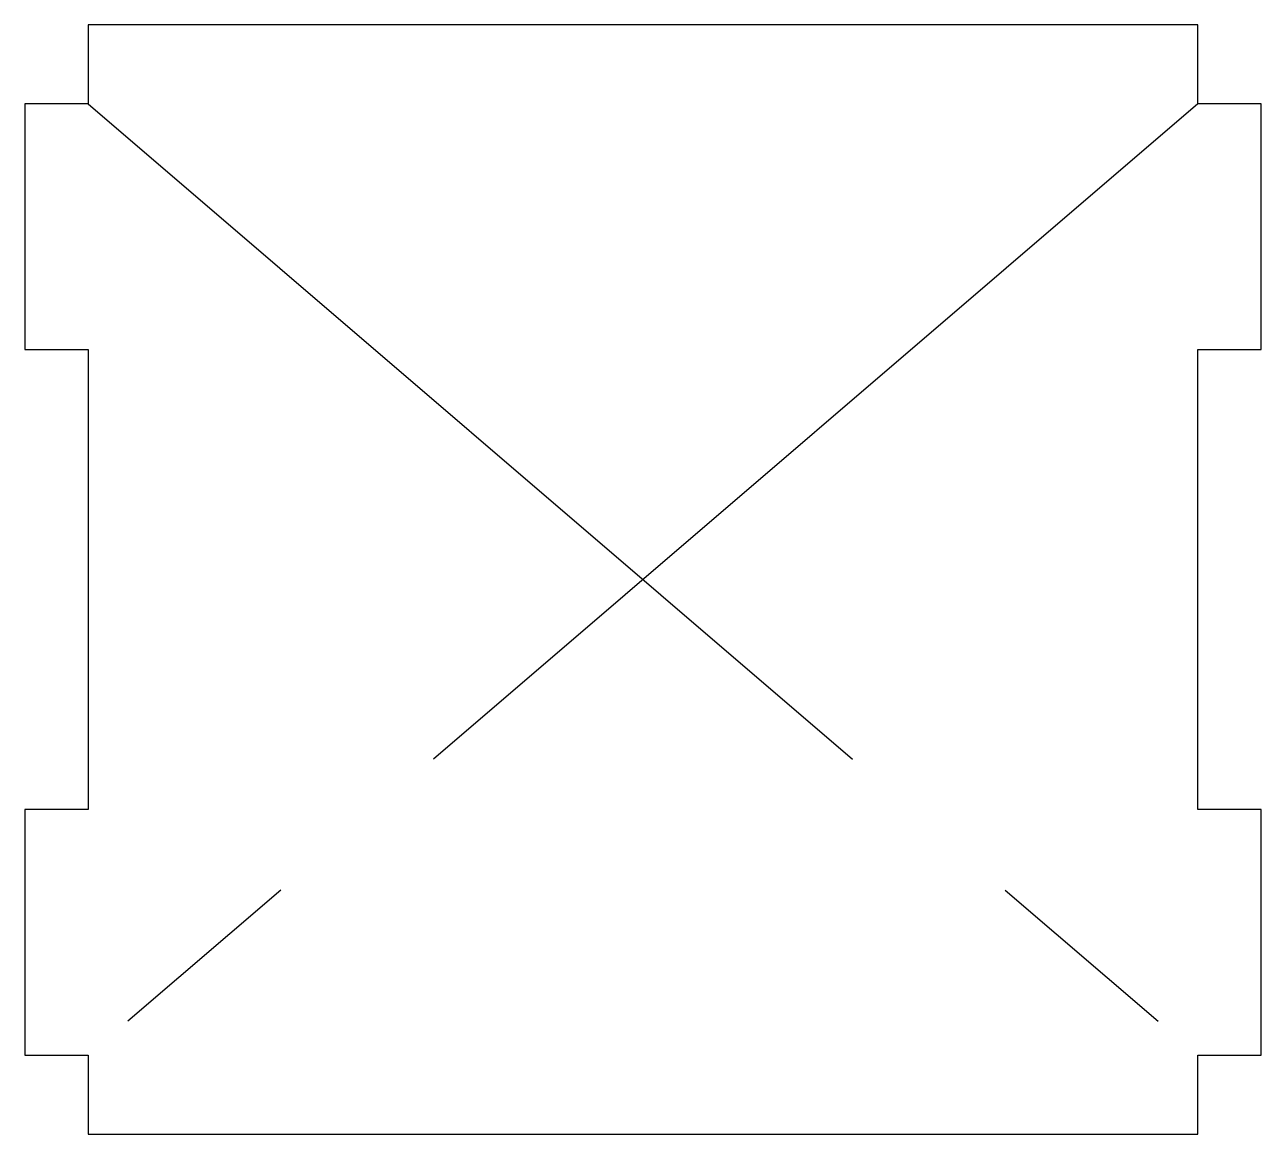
# Model space of a CAD drawing. Header units: millimetres. Extents: x -7.8 to 7.8, y -7 to 7.
import ezdxf

# ---------------------------------------------------------------- set-up
doc = ezdxf.new("R2010")
doc.units = ezdxf.units.MM
doc.linetypes.add('CENTERX2', pattern=[20.32, 12.7, -2.54, 2.54, -2.54])

msp = doc.modelspace()

# ---------------------------------------------------------------- linework, layer by layer
at = {"color": 7, "linetype": 'Continuous'}
for p, q in [((-6.999775, 6.999755), (-6.999775, 6.000665)), ((6.999775, 6.999755), (-6.999775, 6.999755)), ((6.999775, 6.000665), (6.999775, 6.999755)), ((-6.999775, 6.000665), (-7.800415, 6.000665)), ((-7.800415, 6.000665), (-7.800415, 2.900105)), ((7.800415, 6.000665), (6.999775, 6.000665)), ((7.800415, 2.900105), (7.800415, 6.000665)), ((-7.800415, 2.900105), (-6.999775, 2.900105)), ((-6.999775, 2.900105), (-6.999775, -2.900105)), ((6.999775, -2.900105), (6.999775, 2.900105)), ((6.999775, 2.900105), (7.800415, 2.900105)), ((-6.999775, -2.900105), (-7.800415, -2.900105)), ((-7.800415, -2.900105), (-7.800415, -6.000665)), ((7.800415, -2.900105), (6.999775, -2.900105)), ((7.800415, -6.000665), (7.800415, -2.900105)), ((-7.800415, -6.000665), (-6.999775, -6.000665)), ((-6.999775, -6.000665), (-6.999775, -6.999755)), ((6.999775, -6.999755), (6.999775, -6.000665)), ((6.999775, -6.000665), (7.800415, -6.000665)), ((-6.999775, -6.999755), (6.999775, -6.999755))]:
    msp.add_line(p, q, dxfattribs=at)
at = {"color": 7, "linetype": 'CENTERX2'}
for p, q in [((-6.999775, 6.000665), (6.999775, -6.000665)), ((6.999775, 6.000665), (-6.999775, -6.000665))]:
    msp.add_line(p, q, dxfattribs=at)

doc.saveas('drawing.dxf')
